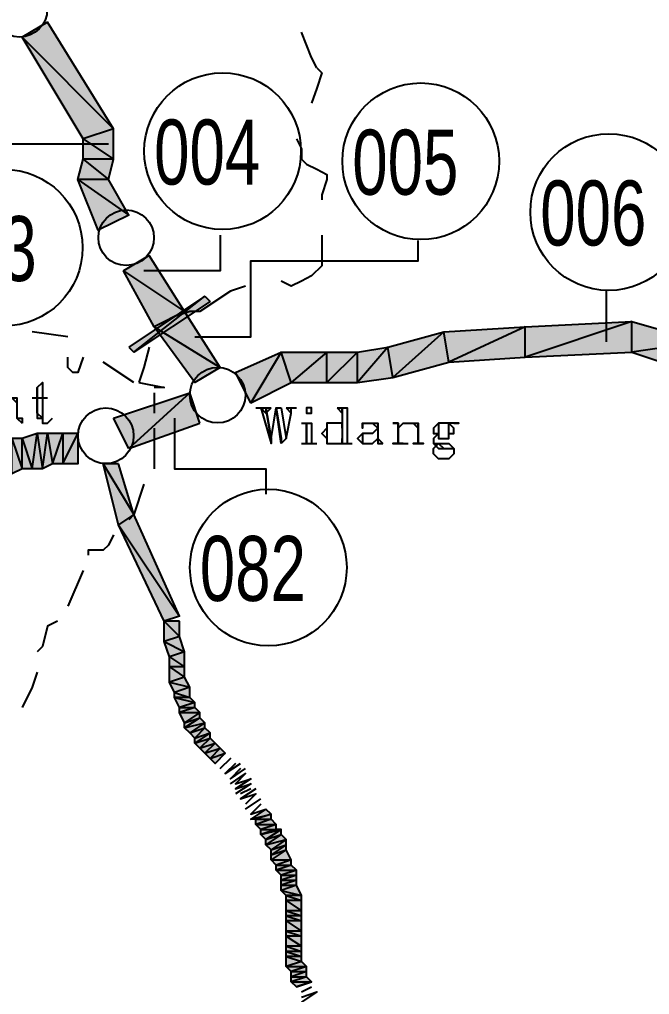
# Model space of a CAD drawing. Header units: millimetres. Extents: x 658 to 813, y 806 to 883.
# Drawn here: x 785.5 to 785.877, y 864.486 to 865.07 of the extents above; entities that cross this region are included whole.
import ezdxf

# ---------------------------------------------------------------- set-up
doc = ezdxf.new("R2010")
doc.units = ezdxf.units.MM
doc.header["$LTSCALE"] = 0.1
doc.linetypes.add('atContinuous2', pattern=[0])
for name, color, linetype in [('BATKAB', 7, 'Continuous'), ('JL-ARTERI', 7, 'Continuous'), ('KLEKTOR1', 7, 'Continuous'), ('KLEKTOR2', 7, 'Continuous'), ('LINK NAS BARU', 7, 'Continuous'), ('SYMBOL', 7, 'Continuous'), ('TEXT', 8, 'Continuous'), ('zat_Mask_solid', 7, 'Continuous')]:
    doc.layers.add(name, color=color, linetype=linetype)
doc.styles.add('Style2', font='arial.ttf', dxfattribs={"height": 0.2})

msp = doc.modelspace()

# ---------------------------------------------------------------- hatches: boundary and pattern name
at = {"layer": 'JL-ARTERI'}
for points in [[(785.51715, 865.06854), (785.50195, 865.05942), (785.55667, 865.0047)], [(785.50195, 865.05942), (785.55667, 865.0047), (785.53843, 864.99862)], [(785.57795, 864.9287), (785.56275, 864.91958), (785.59923, 864.89526)], [(785.56275, 864.91958), (785.59923, 864.89526), (785.58099, 864.88614)], [(785.59923, 864.89526), (785.58099, 864.88614), (785.62052, 864.86182)], [(785.90932, 864.87702), (785.86676, 864.87094), (785.86676, 864.88918)], [(785.58099, 864.88614), (785.62052, 864.86182), (785.60531, 864.8527)], [(785.90324, 864.85878), (785.90932, 864.87702), (785.86676, 864.87094)]]:
    msp.add_hatch(color=7, dxfattribs=at).paths.add_polyline_path(points)
h = msp.add_hatch(color=7, dxfattribs=at)
h.paths.add_polyline_path([(785.55667, 865.0047), (785.53843, 864.99862), (785.55667, 864.98646)])
h.paths.add_polyline_path([(785.53843, 864.99862), (785.55667, 864.98646), (785.53843, 864.98646)], flags=17)
h = msp.add_hatch(color=7, dxfattribs=at)
h.paths.add_polyline_path([(785.55363, 864.9743), (785.53539, 864.9743), (785.56579, 864.95302)], flags=17)
h.paths.add_polyline_path([(785.53539, 864.9743), (785.56579, 864.95302), (785.54755, 864.9439)])
h = msp.add_hatch(color=7, dxfattribs=at)
h.paths.add_polyline_path([(785.86676, 864.87094), (785.86676, 864.88918), (785.80292, 864.8679)], flags=17)
h.paths.add_polyline_path([(785.86676, 864.88918), (785.80292, 864.8679), (785.80292, 864.88614)], flags=17)
h = msp.add_hatch(color=7, dxfattribs=at)
h.paths.add_polyline_path([(785.80292, 864.8679), (785.80292, 864.88614), (785.75732, 864.86486)], flags=17)
h.paths.add_polyline_path([(785.80292, 864.88614), (785.75732, 864.86486), (785.75428, 864.8831)])
h = msp.add_hatch(color=7, dxfattribs=at)
h.paths.add_polyline_path([(785.72388, 864.85574), (785.72084, 864.87398), (785.7026, 864.8527)])
h.paths.add_polyline_path([(785.72084, 864.87398), (785.7026, 864.8527), (785.7026, 864.87094)], flags=17)
h = msp.add_hatch(color=7, dxfattribs=at)
h.paths.add_polyline_path([(785.68436, 864.8527), (785.68436, 864.87094), (785.66308, 864.8527)], flags=17)
h.paths.add_polyline_path([(785.68436, 864.87094), (785.66308, 864.8527), (785.657, 864.87094)])
h = msp.add_hatch(color=7, dxfattribs=at)
h.paths.add_polyline_path([(785.7026, 864.8527), (785.7026, 864.87094), (785.68436, 864.8527)], flags=17)
h.paths.add_polyline_path([(785.7026, 864.87094), (785.68436, 864.8527), (785.68436, 864.87094)], flags=17)
at = {"layer": 'KLEKTOR1'}
h = msp.add_hatch(color=7, dxfattribs=at)
h.paths.add_polyline_path([(785.60835, 864.82838), (785.60227, 864.84662), (785.56579, 864.81318)])
h.paths.add_polyline_path([(785.60227, 864.84662), (785.56579, 864.81318), (785.55667, 864.83142)])
h = msp.add_hatch(color=7, dxfattribs=at)
h.paths.add_polyline_path([(785.49587, 864.79798), (785.49587, 864.81926), (785.50195, 864.80102)])
h.paths.add_polyline_path([(785.49587, 864.81926), (785.50195, 864.80102), (785.50195, 864.81926)], flags=17)
h = msp.add_hatch(color=7, dxfattribs=at)
h.paths.add_polyline_path([(785.50195, 864.80102), (785.50195, 864.81926), (785.50803, 864.80102)], flags=16)
h.paths.add_polyline_path([(785.50195, 864.81926), (785.50803, 864.80102), (785.51107, 864.8223)])
h = msp.add_hatch(color=7, dxfattribs=at)
h.paths.add_polyline_path([(785.51715, 864.8223), (785.52019, 864.80406), (785.52627, 864.8223)])
h.paths.add_polyline_path([(785.52019, 864.80406), (785.52627, 864.8223), (785.52627, 864.80406)], flags=17)
h = msp.add_hatch(color=7, dxfattribs=at)
h.paths.add_polyline_path([(785.52627, 864.8223), (785.52627, 864.80406), (785.53539, 864.8223)], flags=16)
h.paths.add_polyline_path([(785.52627, 864.80406), (785.53539, 864.8223), (785.53539, 864.80406)])
at = {"layer": 'KLEKTOR2'}
h = msp.add_hatch(color=7, dxfattribs=at)
h.paths.add_polyline_path([(785.55971, 864.80406), (785.55059, 864.80406), (785.56883, 864.77366)], flags=17)
h.paths.add_polyline_path([(785.55059, 864.80406), (785.56883, 864.77366), (785.55971, 864.76758)])
h = msp.add_hatch(color=7, dxfattribs=at)
h.paths.add_polyline_path([(785.59619, 864.70982), (785.58707, 864.70982), (785.59619, 864.7007)], flags=17)
h.paths.add_polyline_path([(785.58707, 864.70982), (785.59619, 864.7007), (785.58707, 864.69766)])
h = msp.add_hatch(color=7, dxfattribs=at)
h.paths.add_polyline_path([(785.59923, 864.69158), (785.59011, 864.68854), (785.59923, 864.68246)])
h.paths.add_polyline_path([(785.59011, 864.68854), (785.59923, 864.68246), (785.59011, 864.68246)], flags=17)
h = msp.add_hatch(color=7, dxfattribs=at)
h.paths.add_polyline_path([(785.59923, 864.68246), (785.59011, 864.68246), (785.59923, 864.67638)], flags=17)
h.paths.add_polyline_path([(785.59011, 864.68246), (785.59923, 864.67638), (785.59011, 864.67334)])
h = msp.add_hatch(color=7, dxfattribs=at)
h.paths.add_polyline_path([(785.60227, 864.6703), (785.59315, 864.66726), (785.60227, 864.66422)])
h.paths.add_polyline_path([(785.59315, 864.66726), (785.60227, 864.66422), (785.59315, 864.66422)], flags=17)
h = msp.add_hatch(color=7, dxfattribs=at)
h.paths.add_polyline_path([(785.60227, 864.66422), (785.59315, 864.66422), (785.60531, 864.66118)], flags=17)
h.paths.add_polyline_path([(785.59315, 864.66422), (785.60531, 864.66118), (785.59619, 864.65814)])
h.paths.add_polyline_path([(785.60531, 864.66118), (785.59619, 864.65814), (785.60531, 864.65814)], flags=17)
h = msp.add_hatch(color=7, dxfattribs=at)
h.paths.add_polyline_path([(785.59619, 864.65814), (785.60531, 864.65814), (785.59619, 864.6551)], flags=16)
h.paths.add_polyline_path([(785.60531, 864.65814), (785.59619, 864.6551), (785.60835, 864.6551)])
h = msp.add_hatch(color=7, dxfattribs=at)
h.paths.add_polyline_path([(785.59619, 864.6551), (785.60835, 864.6551), (785.59923, 864.64902)])
h.paths.add_polyline_path([(785.60835, 864.6551), (785.59923, 864.64902), (785.60835, 864.65206)], flags=17)
h = msp.add_hatch(color=7, dxfattribs=at)
h.paths.add_polyline_path([(785.59923, 864.64902), (785.60835, 864.65206), (785.59923, 864.64598)], flags=17)
h.paths.add_polyline_path([(785.60835, 864.65206), (785.59923, 864.64598), (785.6114, 864.64902)])
h = msp.add_hatch(color=7, dxfattribs=at)
h.paths.add_polyline_path([(785.59923, 864.64598), (785.6114, 864.64902), (785.60227, 864.64294)])
h.paths.add_polyline_path([(785.6114, 864.64902), (785.60227, 864.64294), (785.6114, 864.64598)], flags=17)
h = msp.add_hatch(color=7, dxfattribs=at)
h.paths.add_polyline_path([(785.60531, 864.6399), (785.61444, 864.64294), (785.60531, 864.63686)], flags=17)
h.paths.add_polyline_path([(785.61444, 864.64294), (785.60531, 864.63686), (785.61444, 864.6399)], flags=17)
h = msp.add_hatch(color=7, dxfattribs=at)
h.paths.add_polyline_path([(785.60835, 864.63382), (785.61748, 864.63686), (785.6114, 864.63078)])
h.paths.add_polyline_path([(785.61748, 864.63686), (785.6114, 864.63078)], flags=17)
for points in [[(785.61748, 864.63686), (785.6114, 864.63078), (785.62052, 864.63382)], [(785.6114, 864.63078), (785.62052, 864.63382), (785.61444, 864.62774)], [(785.62052, 864.63382), (785.61444, 864.62774), (785.62356, 864.63078)], [(785.61444, 864.62774), (785.62356, 864.63078), (785.61748, 864.6247)]]:
    msp.add_hatch(color=7, dxfattribs=at).paths.add_polyline_path(points)
h = msp.add_hatch(color=7, dxfattribs=at)
h.paths.add_polyline_path([(785.64788, 864.59733), (785.63876, 864.59125), (785.65092, 864.59429)])
h.paths.add_polyline_path([(785.63876, 864.59125), (785.65092, 864.59429), (785.6418, 864.59125)], flags=17)
h.paths.add_polyline_path([(785.65092, 864.59429), (785.6418, 864.59125), (785.65092, 864.59125)], flags=16)
h = msp.add_hatch(color=7, dxfattribs=at)
h.paths.add_polyline_path([(785.6418, 864.59125), (785.65092, 864.59125), (785.6418, 864.58821)], flags=16)
h.paths.add_polyline_path([(785.65092, 864.59125), (785.6418, 864.58821), (785.65396, 864.58821)])
h = msp.add_hatch(color=7, dxfattribs=at)
h.paths.add_polyline_path([(785.6418, 864.58821), (785.65396, 864.58821), (785.64484, 864.58517)])
h.paths.add_polyline_path([(785.65396, 864.58821), (785.64484, 864.58517), (785.65396, 864.58517)], flags=17)
h = msp.add_hatch(color=7, dxfattribs=at)
h.paths.add_polyline_path([(785.64484, 864.58517), (785.65396, 864.58517), (785.64484, 864.58213)], flags=16)
h.paths.add_polyline_path([(785.65396, 864.58517), (785.64484, 864.58213), (785.657, 864.58517)], flags=16)
h.paths.add_polyline_path([(785.64484, 864.58213), (785.657, 864.58517), (785.64788, 864.57909)])
h.paths.add_polyline_path([(785.657, 864.58517), (785.64788, 864.57909), (785.657, 864.58213)], flags=17)
h = msp.add_hatch(color=7, dxfattribs=at)
h.paths.add_polyline_path([(785.64788, 864.57909), (785.657, 864.58213), (785.64788, 864.57605)], flags=17)
h.paths.add_polyline_path([(785.657, 864.58213), (785.64788, 864.57605), (785.66004, 864.57909)])
h = msp.add_hatch(color=7, dxfattribs=at)
h.paths.add_polyline_path([(785.64788, 864.57605), (785.66004, 864.57909), (785.65092, 864.57301)])
h.paths.add_polyline_path([(785.66004, 864.57909), (785.65092, 864.57301), (785.66004, 864.57605)], flags=17)
h = msp.add_hatch(color=7, dxfattribs=at)
h.paths.add_polyline_path([(785.65092, 864.57301), (785.66004, 864.57605), (785.65092, 864.56997)], flags=17)
h.paths.add_polyline_path([(785.66004, 864.57605), (785.65092, 864.56997), (785.66004, 864.57301)], flags=17)
h = msp.add_hatch(color=7, dxfattribs=at)
h.paths.add_polyline_path([(785.65092, 864.56997), (785.66004, 864.57301), (785.65092, 864.56693)], flags=17)
h.paths.add_polyline_path([(785.66004, 864.57301), (785.65092, 864.56693), (785.66308, 864.56693)])
h = msp.add_hatch(color=7, dxfattribs=at)
h.paths.add_polyline_path([(785.65092, 864.56693), (785.66308, 864.56693), (785.65396, 864.56389)])
h.paths.add_polyline_path([(785.66308, 864.56693), (785.65396, 864.56389), (785.66308, 864.56389)], flags=17)
h = msp.add_hatch(color=7, dxfattribs=at)
h.paths.add_polyline_path([(785.65396, 864.56389), (785.66308, 864.56389), (785.65396, 864.56085)], flags=16)
h.paths.add_polyline_path([(785.66308, 864.56389), (785.65396, 864.56085), (785.66612, 864.56085)])
h = msp.add_hatch(color=7, dxfattribs=at)
h.paths.add_polyline_path([(785.65396, 864.56085), (785.66612, 864.56085), (785.657, 864.55781)])
h.paths.add_polyline_path([(785.66612, 864.56085), (785.657, 864.55781), (785.66612, 864.55781)], flags=17)
h = msp.add_hatch(color=7, dxfattribs=at)
h.paths.add_polyline_path([(785.657, 864.55781), (785.66612, 864.55781), (785.657, 864.55477)], flags=16)
h.paths.add_polyline_path([(785.66612, 864.55781), (785.657, 864.55477), (785.66612, 864.55477)])
h = msp.add_hatch(color=7, dxfattribs=at)
h.paths.add_polyline_path([(785.657, 864.55477), (785.66612, 864.55477), (785.657, 864.55173)], flags=16)
h.paths.add_polyline_path([(785.66612, 864.55477), (785.657, 864.55173), (785.66612, 864.55173)])
h = msp.add_hatch(color=7, dxfattribs=at)
h.paths.add_polyline_path([(785.657, 864.55173), (785.66612, 864.55173), (785.657, 864.54869)], flags=16)
h.paths.add_polyline_path([(785.66612, 864.55173), (785.657, 864.54869), (785.66916, 864.54565)])
h.paths.add_polyline_path([(785.657, 864.54869), (785.66916, 864.54565), (785.66004, 864.54565)], flags=17)
h = msp.add_hatch(color=7, dxfattribs=at)
h.paths.add_polyline_path([(785.66916, 864.54565), (785.66004, 864.54565), (785.66916, 864.54261)], flags=17)
h.paths.add_polyline_path([(785.66004, 864.54565), (785.66916, 864.54261), (785.66004, 864.54261)], flags=17)
h = msp.add_hatch(color=7, dxfattribs=at)
h.paths.add_polyline_path([(785.66916, 864.54261), (785.66004, 864.54261), (785.66916, 864.53653)], flags=17)
h.paths.add_polyline_path([(785.66004, 864.54261), (785.66916, 864.53653), (785.66004, 864.53653)], flags=17)
h = msp.add_hatch(color=7, dxfattribs=at)
h.paths.add_polyline_path([(785.66916, 864.53653), (785.66004, 864.53653), (785.66916, 864.53349)], flags=17)
h.paths.add_polyline_path([(785.66004, 864.53653), (785.66916, 864.53349), (785.66004, 864.53349)], flags=17)
h = msp.add_hatch(color=7, dxfattribs=at)
h.paths.add_polyline_path([(785.66916, 864.53349), (785.66004, 864.53349), (785.66916, 864.53045)], flags=17)
h.paths.add_polyline_path([(785.66004, 864.53349), (785.66916, 864.53045), (785.66004, 864.53045)], flags=17)
h = msp.add_hatch(color=7, dxfattribs=at)
h.paths.add_polyline_path([(785.66916, 864.53045), (785.66004, 864.53045), (785.66916, 864.52437)], flags=17)
h.paths.add_polyline_path([(785.66004, 864.53045), (785.66916, 864.52437), (785.66004, 864.52437)], flags=17)
h = msp.add_hatch(color=7, dxfattribs=at)
h.paths.add_polyline_path([(785.66916, 864.52437), (785.66004, 864.52437), (785.66916, 864.52133)], flags=17)
h.paths.add_polyline_path([(785.66004, 864.52437), (785.66916, 864.52133), (785.66004, 864.52133)], flags=17)
h = msp.add_hatch(color=7, dxfattribs=at)
h.paths.add_polyline_path([(785.66916, 864.52133), (785.66004, 864.52133), (785.66916, 864.51525)], flags=17)
h.paths.add_polyline_path([(785.66004, 864.52133), (785.66916, 864.51525), (785.66004, 864.51525)], flags=17)
h = msp.add_hatch(color=7, dxfattribs=at)
h.paths.add_polyline_path([(785.66916, 864.51525), (785.66004, 864.51525), (785.66916, 864.51221)], flags=17)
h.paths.add_polyline_path([(785.66004, 864.51525), (785.66916, 864.51221), (785.66004, 864.51221)], flags=17)
h = msp.add_hatch(color=7, dxfattribs=at)
h.paths.add_polyline_path([(785.66916, 864.51221), (785.66004, 864.51221), (785.66916, 864.50917)], flags=17)
h.paths.add_polyline_path([(785.66004, 864.51221), (785.66916, 864.50917), (785.66004, 864.50917)], flags=17)
h = msp.add_hatch(color=7, dxfattribs=at)
h.paths.add_polyline_path([(785.66916, 864.50917), (785.66004, 864.50917), (785.66916, 864.50613)], flags=17)
h.paths.add_polyline_path([(785.66004, 864.50917), (785.66916, 864.50613), (785.66004, 864.50309)])
h = msp.add_hatch(color=7, dxfattribs=at)
h.paths.add_polyline_path([(785.66004, 864.50309), (785.6722, 864.50309), (785.66308, 864.50005)])
h.paths.add_polyline_path([(785.6722, 864.50309), (785.66308, 864.50005), (785.6722, 864.50005)], flags=17)
h = msp.add_hatch(color=7, dxfattribs=at)
h.paths.add_polyline_path([(785.66308, 864.50005), (785.6722, 864.50005), (785.66308, 864.49701)], flags=16)
h.paths.add_polyline_path([(785.6722, 864.50005), (785.66308, 864.49701), (785.6722, 864.49701)])
h = msp.add_hatch(color=7, dxfattribs=at)
h.paths.add_polyline_path([(785.66308, 864.49701), (785.6722, 864.49701), (785.66308, 864.49397)], flags=16)
h.paths.add_polyline_path([(785.6722, 864.49701), (785.66308, 864.49397), (785.67524, 864.49397)])
at = {"layer": 'LINK NAS BARU'}
h = msp.add_hatch(color=7, dxfattribs=at)
h.paths.add_polyline_path([(785.56579, 864.87398), (785.56883, 864.87094), (785.6114, 864.90438)])
h.paths.add_polyline_path([(785.56883, 864.87094), (785.6114, 864.90438), (785.61444, 864.90134)])
at = {"layer": 'zat_Mask_solid'}
for points in [[(785.53843, 864.98646), (785.55363, 864.9743), (785.53539, 864.9743)], [(785.55667, 864.98646), (785.53843, 864.98646), (785.55363, 864.9743)], [(785.75428, 864.8831), (785.72388, 864.85574), (785.72084, 864.87398)], [(785.75732, 864.86486), (785.75428, 864.8831), (785.72388, 864.85574)], [(785.657, 864.87094), (785.63876, 864.84054), (785.62964, 864.85878)], [(785.66308, 864.8527), (785.657, 864.87094), (785.63876, 864.84054)], [(785.50803, 864.80102), (785.51107, 864.8223), (785.51411, 864.80102)], [(785.51107, 864.8223), (785.51411, 864.80102), (785.51715, 864.8223)], [(785.51411, 864.80102), (785.51715, 864.8223), (785.52019, 864.80406)], [(785.56883, 864.77366), (785.55971, 864.76758), (785.59619, 864.71286)], [(785.55971, 864.76758), (785.59619, 864.71286), (785.58707, 864.70982)], [(785.59619, 864.7007), (785.58707, 864.69766), (785.59923, 864.69158)], [(785.58707, 864.69766), (785.59923, 864.69158), (785.59011, 864.68854)], [(785.59923, 864.67638), (785.59011, 864.67334), (785.60227, 864.6703)], [(785.59011, 864.67334), (785.60227, 864.6703), (785.59315, 864.66726)], [(785.60227, 864.64294), (785.6114, 864.64598), (785.60531, 864.6399)], [(785.6114, 864.64598), (785.60531, 864.6399), (785.61444, 864.64294)], [(785.60531, 864.63686), (785.61444, 864.6399), (785.60835, 864.63382)], [(785.61444, 864.6399), (785.60835, 864.63382), (785.61748, 864.63686)], [(785.66916, 864.50613), (785.66004, 864.50309), (785.6722, 864.50309)], [(785.66308, 864.49397), (785.67524, 864.49397), (785.66612, 864.49093)]]:
    msp.add_hatch(color=7, dxfattribs=at).paths.add_polyline_path(points)

# ---------------------------------------------------------------- linework, layer by layer
at = {"layer": 'BATKAB', "color": 7}
for points in [[(785.67828, 865.04118), (785.67524, 865.04726), (785.66916, 865.06246)], [(785.67828, 865.04118), (785.68132, 865.03814), (785.67828, 865.02902), (785.67524, 865.0199)], [(785.66612, 864.99862), (785.66916, 864.99254), (785.66916, 864.98646), (785.6722, 864.98342), (785.67828, 864.98038), (785.68436, 864.97734), (785.68436, 864.9743), (785.68132, 864.96518), (785.68132, 864.96214)], [(785.68132, 864.94086), (785.68132, 864.9287), (785.68132, 864.92262), (785.67524, 864.91654), (785.66916, 864.9135), (785.66308, 864.91046), (785.657, 864.9135)], [(785.63572, 864.91046), (785.6266, 864.90742), (785.60835, 864.89526), (785.60227, 864.89526), (785.59315, 864.89222)], [(785.52931, 864.88006), (785.50803, 864.8831)], [(785.57795, 864.87398), (785.57491, 864.86182), (785.57187, 864.8527)], [(785.53843, 864.8679), (785.53539, 864.85878), (785.53235, 864.85878), (785.52931, 864.86182), (785.52931, 864.8679)], [(785.56883, 864.8527), (785.55059, 864.86486)], [(785.57187, 864.8527), (785.58707, 864.84966), (785.58099, 864.84966)], [(785.58099, 864.84662), (785.58099, 864.83446)], [(785.58099, 864.82534), (785.58099, 864.80406), (785.58099, 864.80102)], [(785.57491, 864.7919), (785.56883, 864.77366), (785.56579, 864.77062)], [(785.55667, 864.7615), (785.55363, 864.75542), (785.55059, 864.75238), (785.54147, 864.75238), (785.54147, 864.74934)], [(785.53843, 864.74022), (785.52931, 864.71894)], [(785.52323, 864.70982), (785.51715, 864.70678), (785.51411, 864.69462), (785.51107, 864.69158)], [(785.51107, 864.67942), (785.50803, 864.6703), (785.50195, 864.65814)]]:
    msp.add_lwpolyline(points, dxfattribs=at)
at = {"layer": 'JL-ARTERI', "color": 7}
for points in [[(785.51715, 865.06854), (785.50195, 865.05942), (785.55667, 865.0047), (785.51715, 865.06854)], [(785.50195, 865.05942), (785.55667, 865.0047), (785.53843, 864.99862), (785.50195, 865.05942)], [(785.55667, 865.0047), (785.53843, 864.99862), (785.55667, 864.98646), (785.55667, 865.0047)], [(785.53843, 864.99862), (785.55667, 864.98646), (785.53843, 864.98646), (785.53843, 864.99862)], [(785.53843, 864.98646), (785.55363, 864.9743), (785.53539, 864.9743), (785.53843, 864.98646)], [(785.55667, 864.98646), (785.53843, 864.98646), (785.55363, 864.9743), (785.55667, 864.98646)], [(785.55363, 864.9743), (785.53539, 864.9743), (785.56579, 864.95302), (785.55363, 864.9743)], [(785.53539, 864.9743), (785.56579, 864.95302), (785.54755, 864.9439), (785.53539, 864.9743)], [(785.57795, 864.9287), (785.56275, 864.91958), (785.59923, 864.89526), (785.57795, 864.9287)], [(785.56275, 864.91958), (785.59923, 864.89526), (785.58099, 864.88614), (785.56275, 864.91958)], [(785.59923, 864.89526), (785.58099, 864.88614), (785.62052, 864.86182), (785.59923, 864.89526)], [(785.86676, 864.87094), (785.86676, 864.88918), (785.80292, 864.8679), (785.86676, 864.87094)], [(785.86676, 864.88918), (785.80292, 864.8679), (785.80292, 864.88614), (785.86676, 864.88918)], [(785.90932, 864.87702), (785.86676, 864.87094), (785.86676, 864.88918), (785.90932, 864.87702)], [(785.58099, 864.88614), (785.62052, 864.86182), (785.60531, 864.8527), (785.58099, 864.88614)], [(785.75428, 864.8831), (785.72388, 864.85574), (785.72084, 864.87398), (785.75428, 864.8831)], [(785.75732, 864.86486), (785.75428, 864.8831), (785.72388, 864.85574), (785.75732, 864.86486)], [(785.80292, 864.88614), (785.75732, 864.86486), (785.75428, 864.8831), (785.80292, 864.88614)], [(785.80292, 864.8679), (785.80292, 864.88614), (785.75732, 864.86486), (785.80292, 864.8679)], [(785.72388, 864.85574), (785.72084, 864.87398), (785.7026, 864.8527), (785.72388, 864.85574)], [(785.72084, 864.87398), (785.7026, 864.8527), (785.7026, 864.87094), (785.72084, 864.87398)], [(785.90324, 864.85878), (785.90932, 864.87702), (785.86676, 864.87094), (785.90324, 864.85878)], [(785.657, 864.87094), (785.63876, 864.84054), (785.62964, 864.85878), (785.657, 864.87094)], [(785.66308, 864.8527), (785.657, 864.87094), (785.63876, 864.84054), (785.66308, 864.8527)], [(785.68436, 864.87094), (785.66308, 864.8527), (785.657, 864.87094), (785.68436, 864.87094)], [(785.68436, 864.8527), (785.68436, 864.87094), (785.66308, 864.8527), (785.68436, 864.8527)], [(785.7026, 864.8527), (785.7026, 864.87094), (785.68436, 864.8527), (785.7026, 864.8527)], [(785.7026, 864.87094), (785.68436, 864.8527), (785.68436, 864.87094), (785.7026, 864.87094)]]:
    msp.add_lwpolyline(points, dxfattribs=at)
at = {"layer": 'KLEKTOR1', "color": 7, "linetype": 'atContinuous2'}
for p, q in [((785.55667, 864.83142), (785.60227, 864.84662)), ((785.60227, 864.84662), (785.56579, 864.81318)), ((785.60227, 864.84662), (785.56579, 864.81318)), ((785.60835, 864.82838), (785.60227, 864.84662)), ((785.56579, 864.81318), (785.55667, 864.83142)), ((785.56579, 864.81318), (785.60835, 864.82838))]:
    msp.add_line(p, q, dxfattribs=at)
at = {"layer": 'KLEKTOR1', "color": 7}
for points in [[(785.49587, 864.79798), (785.49587, 864.81926), (785.50195, 864.80102), (785.49587, 864.79798)], [(785.49587, 864.81926), (785.50195, 864.80102), (785.50195, 864.81926), (785.49587, 864.81926)], [(785.50195, 864.81926), (785.50803, 864.80102), (785.51107, 864.8223), (785.50195, 864.81926)], [(785.50195, 864.80102), (785.50195, 864.81926), (785.50803, 864.80102), (785.50195, 864.80102)], [(785.50803, 864.80102), (785.51107, 864.8223), (785.51411, 864.80102), (785.50803, 864.80102)], [(785.51107, 864.8223), (785.51411, 864.80102), (785.51715, 864.8223), (785.51107, 864.8223)], [(785.51411, 864.80102), (785.51715, 864.8223), (785.52019, 864.80406), (785.51411, 864.80102)], [(785.51715, 864.8223), (785.52019, 864.80406), (785.52627, 864.8223), (785.51715, 864.8223)], [(785.52019, 864.80406), (785.52627, 864.8223), (785.52627, 864.80406), (785.52019, 864.80406)], [(785.52627, 864.8223), (785.52627, 864.80406), (785.53539, 864.8223), (785.52627, 864.8223)], [(785.52627, 864.80406), (785.53539, 864.8223), (785.53539, 864.80406), (785.52627, 864.80406)]]:
    msp.add_lwpolyline(points, dxfattribs=at)
at = {"layer": 'KLEKTOR2', "color": 7}
for points in [[(785.55971, 864.80406), (785.55059, 864.80406), (785.56883, 864.77366), (785.55971, 864.80406)], [(785.55059, 864.80406), (785.56883, 864.77366), (785.55971, 864.76758), (785.55059, 864.80406)], [(785.56883, 864.77366), (785.55971, 864.76758), (785.59619, 864.71286), (785.56883, 864.77366)], [(785.55971, 864.76758), (785.59619, 864.71286), (785.58707, 864.70982), (785.55971, 864.76758)], [(785.59619, 864.70982), (785.58707, 864.70982), (785.59619, 864.7007), (785.59619, 864.70982)], [(785.58707, 864.70982), (785.59619, 864.7007), (785.58707, 864.69766), (785.58707, 864.70982)], [(785.59619, 864.7007), (785.58707, 864.69766), (785.59923, 864.69158), (785.59619, 864.7007)], [(785.58707, 864.69766), (785.59923, 864.69158), (785.59011, 864.68854), (785.58707, 864.69766)], [(785.59923, 864.69158), (785.59011, 864.68854), (785.59923, 864.68246), (785.59923, 864.69158)], [(785.59011, 864.68854), (785.59923, 864.68246), (785.59011, 864.68246), (785.59011, 864.68854)], [(785.59923, 864.68246), (785.59011, 864.68246), (785.59923, 864.67638), (785.59923, 864.68246)], [(785.59011, 864.68246), (785.59923, 864.67638), (785.59011, 864.67334), (785.59011, 864.68246)], [(785.59923, 864.67638), (785.59011, 864.67334), (785.60227, 864.6703), (785.59923, 864.67638)], [(785.59011, 864.67334), (785.60227, 864.6703), (785.59315, 864.66726), (785.59011, 864.67334)], [(785.60227, 864.6703), (785.59315, 864.66726), (785.60227, 864.66422), (785.60227, 864.6703)], [(785.59315, 864.66726), (785.60227, 864.66422), (785.59315, 864.66422), (785.59315, 864.66726)], [(785.60227, 864.66422), (785.59315, 864.66422), (785.60531, 864.66118), (785.60227, 864.66422)], [(785.59315, 864.66422), (785.60531, 864.66118), (785.59619, 864.65814), (785.59315, 864.66422)], [(785.60531, 864.66118), (785.59619, 864.65814), (785.60531, 864.65814), (785.60531, 864.66118)], [(785.59619, 864.65814), (785.60531, 864.65814), (785.59619, 864.6551), (785.59619, 864.65814)], [(785.60531, 864.65814), (785.59619, 864.6551), (785.60835, 864.6551), (785.60531, 864.65814)], [(785.59619, 864.6551), (785.60835, 864.6551), (785.59923, 864.64902), (785.59619, 864.6551)], [(785.60835, 864.6551), (785.59923, 864.64902), (785.60835, 864.65206), (785.60835, 864.6551)], [(785.59923, 864.64902), (785.60835, 864.65206), (785.59923, 864.64598), (785.59923, 864.64902)], [(785.60835, 864.65206), (785.59923, 864.64598), (785.6114, 864.64902), (785.60835, 864.65206)], [(785.59923, 864.64598), (785.6114, 864.64902), (785.60227, 864.64294), (785.59923, 864.64598)], [(785.6114, 864.64902), (785.60227, 864.64294), (785.6114, 864.64598), (785.6114, 864.64902)], [(785.60227, 864.64294), (785.6114, 864.64598), (785.60531, 864.6399), (785.60227, 864.64294)], [(785.6114, 864.64598), (785.60531, 864.6399), (785.61444, 864.64294), (785.6114, 864.64598)], [(785.60531, 864.6399), (785.61444, 864.64294), (785.60531, 864.63686), (785.60531, 864.6399)], [(785.61444, 864.64294), (785.60531, 864.63686), (785.61444, 864.6399), (785.61444, 864.64294)], [(785.60531, 864.63686), (785.61444, 864.6399), (785.60835, 864.63382), (785.60531, 864.63686)], [(785.61444, 864.6399), (785.60835, 864.63382), (785.61748, 864.63686), (785.61444, 864.6399)], [(785.60835, 864.63382), (785.61748, 864.63686), (785.6114, 864.63078), (785.60835, 864.63382)], [(785.61748, 864.63686), (785.6114, 864.63078), (785.6114, 864.63078), (785.61748, 864.63686)], [(785.61748, 864.63686), (785.6114, 864.63078), (785.62052, 864.63382), (785.61748, 864.63686)], [(785.6114, 864.63078), (785.62052, 864.63382), (785.61444, 864.62774), (785.6114, 864.63078)], [(785.62052, 864.63382), (785.61444, 864.62774), (785.62356, 864.63078), (785.62052, 864.63382)], [(785.61444, 864.62774), (785.62356, 864.63078), (785.61748, 864.6247), (785.61444, 864.62774)], [(785.61748, 864.6247), (785.62356, 864.63078)], [(785.62052, 864.62166), (785.6266, 864.62774), (785.62052, 864.62166)], [(785.62964, 864.6247), (785.62356, 864.61862), (785.63268, 864.6247)], [(785.63268, 864.62166), (785.6266, 864.61558), (785.63572, 864.62166)], [(785.6266, 864.61254), (785.63572, 864.61862), (785.62964, 864.61254), (785.63876, 864.61558), (785.62964, 864.6095), (785.63876, 864.61254), (785.62964, 864.60646)], [(785.63876, 864.6095), (785.63268, 864.60646)], [(785.6418, 864.6095), (785.63268, 864.60342), (785.6418, 864.60646), (785.63572, 864.60038)], [(785.63572, 864.59733), (785.64484, 864.60342)], [(785.64484, 864.60038), (785.63876, 864.59429), (785.64788, 864.59733)], [(785.64788, 864.59733), (785.63876, 864.59125), (785.65092, 864.59429), (785.64788, 864.59733)], [(785.63876, 864.59125), (785.65092, 864.59429), (785.6418, 864.59125), (785.63876, 864.59125)], [(785.65092, 864.59429), (785.6418, 864.59125), (785.65092, 864.59125), (785.65092, 864.59429)], [(785.6418, 864.59125), (785.65092, 864.59125), (785.6418, 864.58821), (785.6418, 864.59125)], [(785.65092, 864.59125), (785.6418, 864.58821), (785.65396, 864.58821), (785.65092, 864.59125)], [(785.6418, 864.58821), (785.65396, 864.58821), (785.64484, 864.58517), (785.6418, 864.58821)], [(785.65396, 864.58821), (785.64484, 864.58517), (785.65396, 864.58517), (785.65396, 864.58821)], [(785.64484, 864.58517), (785.65396, 864.58517), (785.64484, 864.58213), (785.64484, 864.58517)], [(785.65396, 864.58517), (785.64484, 864.58213), (785.657, 864.58517), (785.65396, 864.58517)], [(785.64484, 864.58213), (785.657, 864.58517), (785.64788, 864.57909), (785.64484, 864.58213)], [(785.657, 864.58517), (785.64788, 864.57909), (785.657, 864.58213), (785.657, 864.58517)], [(785.64788, 864.57909), (785.657, 864.58213), (785.64788, 864.57605), (785.64788, 864.57909)], [(785.657, 864.58213), (785.64788, 864.57605), (785.66004, 864.57909), (785.657, 864.58213)], [(785.64788, 864.57605), (785.66004, 864.57909), (785.65092, 864.57301), (785.64788, 864.57605)], [(785.66004, 864.57909), (785.65092, 864.57301), (785.66004, 864.57605), (785.66004, 864.57909)], [(785.65092, 864.57301), (785.66004, 864.57605), (785.65092, 864.56997), (785.65092, 864.57301)], [(785.66004, 864.57605), (785.65092, 864.56997), (785.66004, 864.57301), (785.66004, 864.57605)], [(785.65092, 864.56997), (785.66004, 864.57301), (785.65092, 864.56693), (785.65092, 864.56997)], [(785.66004, 864.57301), (785.65092, 864.56693), (785.66308, 864.56693), (785.66004, 864.57301)], [(785.65092, 864.56693), (785.66308, 864.56693), (785.65396, 864.56389), (785.65092, 864.56693)], [(785.66308, 864.56693), (785.65396, 864.56389), (785.66308, 864.56389), (785.66308, 864.56693)], [(785.65396, 864.56389), (785.66308, 864.56389), (785.65396, 864.56085), (785.65396, 864.56389)], [(785.66308, 864.56389), (785.65396, 864.56085), (785.66612, 864.56085), (785.66308, 864.56389)], [(785.65396, 864.56085), (785.66612, 864.56085), (785.657, 864.55781), (785.65396, 864.56085)], [(785.66612, 864.56085), (785.657, 864.55781), (785.66612, 864.55781), (785.66612, 864.56085)], [(785.657, 864.55781), (785.66612, 864.55781), (785.657, 864.55477), (785.657, 864.55781)], [(785.66612, 864.55781), (785.657, 864.55477), (785.66612, 864.55477), (785.66612, 864.55781)], [(785.657, 864.55477), (785.66612, 864.55477), (785.657, 864.55173), (785.657, 864.55477)], [(785.66612, 864.55477), (785.657, 864.55173), (785.66612, 864.55173), (785.66612, 864.55477)], [(785.657, 864.55173), (785.66612, 864.55173), (785.657, 864.54869), (785.657, 864.55173)], [(785.66612, 864.55173), (785.657, 864.54869), (785.66916, 864.54565), (785.66612, 864.55173)], [(785.657, 864.54869), (785.66916, 864.54565), (785.66004, 864.54565), (785.657, 864.54869)], [(785.66916, 864.54565), (785.66004, 864.54565), (785.66916, 864.54261), (785.66916, 864.54565)], [(785.66004, 864.54565), (785.66916, 864.54261), (785.66004, 864.54261), (785.66004, 864.54565)], [(785.66916, 864.54261), (785.66004, 864.54261), (785.66916, 864.53653), (785.66916, 864.54261)], [(785.66004, 864.54261), (785.66916, 864.53653), (785.66004, 864.53653), (785.66004, 864.54261)], [(785.66916, 864.53653), (785.66004, 864.53653), (785.66916, 864.53349), (785.66916, 864.53653)], [(785.66004, 864.53653), (785.66916, 864.53349), (785.66004, 864.53349), (785.66004, 864.53653)], [(785.66916, 864.53349), (785.66004, 864.53349), (785.66916, 864.53045), (785.66916, 864.53349)], [(785.66004, 864.53349), (785.66916, 864.53045), (785.66004, 864.53045), (785.66004, 864.53349)], [(785.66916, 864.53045), (785.66004, 864.53045), (785.66916, 864.52437), (785.66916, 864.53045)], [(785.66004, 864.53045), (785.66916, 864.52437), (785.66004, 864.52437), (785.66004, 864.53045)], [(785.66916, 864.52437), (785.66004, 864.52437), (785.66916, 864.52133), (785.66916, 864.52437)], [(785.66004, 864.52437), (785.66916, 864.52133), (785.66004, 864.52133), (785.66004, 864.52437)], [(785.66916, 864.52133), (785.66004, 864.52133), (785.66916, 864.51525), (785.66916, 864.52133)], [(785.66004, 864.52133), (785.66916, 864.51525), (785.66004, 864.51525), (785.66004, 864.52133)], [(785.66916, 864.51525), (785.66004, 864.51525), (785.66916, 864.51221), (785.66916, 864.51525)], [(785.66004, 864.51525), (785.66916, 864.51221), (785.66004, 864.51221), (785.66004, 864.51525)], [(785.66916, 864.51221), (785.66004, 864.51221), (785.66916, 864.50917), (785.66916, 864.51221)], [(785.66004, 864.51221), (785.66916, 864.50917), (785.66004, 864.50917), (785.66004, 864.51221)], [(785.66916, 864.50917), (785.66004, 864.50917), (785.66916, 864.50613), (785.66916, 864.50917)], [(785.66004, 864.50917), (785.66916, 864.50613), (785.66004, 864.50309), (785.66004, 864.50917)], [(785.66916, 864.50613), (785.66004, 864.50309), (785.6722, 864.50309), (785.66916, 864.50613)], [(785.66004, 864.50309), (785.6722, 864.50309), (785.66308, 864.50005), (785.66004, 864.50309)], [(785.6722, 864.50309), (785.66308, 864.50005), (785.6722, 864.50005), (785.6722, 864.50309)], [(785.66308, 864.50005), (785.6722, 864.50005), (785.66308, 864.49701), (785.66308, 864.50005)], [(785.6722, 864.50005), (785.66308, 864.49701), (785.6722, 864.49701), (785.6722, 864.50005)], [(785.66308, 864.49701), (785.6722, 864.49701), (785.66308, 864.49397), (785.66308, 864.49701)], [(785.6722, 864.49701), (785.66308, 864.49397), (785.67524, 864.49397), (785.6722, 864.49701)], [(785.66308, 864.49397), (785.67524, 864.49397), (785.66612, 864.49093), (785.66308, 864.49397)], [(785.66612, 864.49093), (785.67524, 864.49397)], [(785.66916, 864.48789), (785.67524, 864.49093)], [(785.66916, 864.48485), (785.67828, 864.48789), (785.66916, 864.48181)]]:
    msp.add_lwpolyline(points, dxfattribs=at)
at = {"layer": 'LINK NAS BARU', "color": 7, "linetype": 'atContinuous2'}
for p, q in [((785.6114, 864.90438), (785.56579, 864.87398)), ((785.56883, 864.87094), (785.6114, 864.90438)), ((785.56883, 864.87094), (785.6114, 864.90438)), ((785.61444, 864.90134), (785.56883, 864.87094)), ((785.6114, 864.90438), (785.61444, 864.90134)), ((785.56579, 864.87398), (785.56883, 864.87094))]:
    msp.add_line(p, q, dxfattribs=at)
at = {"layer": 'LINK NAS BARU', "color": 7}
for points in [[(785.48979, 864.98038), (785.48979, 864.99558), (785.55363, 864.99558)], [(785.62052, 864.94086), (785.62052, 864.91958), (785.57491, 864.91958)], [(785.60531, 864.88006), (785.63876, 864.88006), (785.63876, 864.92566), (785.73908, 864.92566), (785.73908, 864.93782)], [(785.85156, 864.90742), (785.85156, 864.87702)], [(785.59315, 864.83142), (785.59315, 864.80102), (785.64788, 864.80102), (785.64788, 864.78582)]]:
    msp.add_lwpolyline(points, dxfattribs=at)
at = {"layer": 'LINK NAS BARU', "color": 7, "linetype": 'atContinuous2'}
for centre in [(785.62196, 864.99124), (785.74052, 864.98516), (785.853, 864.95476), (785.49124, 864.93348), (785.64932, 864.74196)]:
    msp.add_circle(centre, 0.0469, dxfattribs=at)
at = {"layer": 'SYMBOL', "color": 7, "linetype": 'atContinuous2'}
for centre in [(785.50041, 865.07622), (785.56425, 864.93942), (785.61897, 864.84518), (785.55209, 864.82086)]:
    msp.add_circle(centre, 0.01664, dxfattribs=at)
at = {"layer": 'TEXT', "color": 7}
for points in [[(785.51107, 864.84966), (785.51411, 864.8527), (785.51411, 864.83446), (785.51411, 864.83142), (785.51411, 864.82838)], [(785.51411, 864.83142), (785.51107, 864.83446), (785.51107, 864.84966), (785.51107, 864.83446), (785.51107, 864.83142), (785.51411, 864.83142), (785.51411, 864.82838), (785.51715, 864.82838), (785.52019, 864.83142)], [(785.48979, 864.84054), (785.48979, 864.84358), (785.48979, 864.84054), (785.48675, 864.84054), (785.48675, 864.84358), (785.48979, 864.84358), (785.49587, 864.84358), (785.49891, 864.84358), (785.49891, 864.84054), (785.49891, 864.83142), (785.50195, 864.83142), (785.50195, 864.82838)], [(785.49587, 864.84358), (785.49891, 864.84054), (785.49891, 864.83142), (785.50195, 864.82838)], [(785.50803, 864.84358), (785.51715, 864.84358)], [(785.6418, 864.8375), (785.65092, 864.8375)], [(785.64484, 864.8375), (785.65092, 864.81622), (785.65092, 864.81926), (785.64788, 864.8375), (785.65092, 864.81926), (785.65396, 864.8375)], [(785.64484, 864.8375), (785.64788, 864.83446), (785.64484, 864.8375)], [(785.64788, 864.8375), (785.64788, 864.83446), (785.65092, 864.8375)], [(785.657, 864.81622), (785.65396, 864.8375), (785.657, 864.81926), (785.657, 864.81622)], [(785.65396, 864.8375), (785.657, 864.8375)], [(785.657, 864.8375), (785.66004, 864.81926), (785.66308, 864.83446)], [(785.66004, 864.8375), (785.66612, 864.8375)], [(785.66004, 864.8375), (785.66308, 864.83446), (785.66308, 864.8375)], [(785.6722, 864.8375), (785.6722, 864.83446), (785.67524, 864.83446), (785.67524, 864.8375), (785.6722, 864.8375), (785.6722, 864.83446), (785.67524, 864.83446)], [(785.69044, 864.8375), (785.69652, 864.8375), (785.69652, 864.81622)], [(785.69044, 864.8375), (785.69348, 864.83446), (785.69348, 864.8375)], [(785.69348, 864.8375), (785.69348, 864.81622), (785.69956, 864.81622)], [(785.69348, 864.83446), (785.69348, 864.81622)], [(785.66916, 864.82838), (785.67524, 864.82838), (785.67524, 864.81622)], [(785.66916, 864.82838), (785.6722, 864.82838)], [(785.6722, 864.82838), (785.6722, 864.81622), (785.6722, 864.82838)], [(785.69348, 864.82534), (785.69348, 864.82838), (785.69044, 864.82838), (785.6874, 864.82838), (785.68436, 864.82838), (785.68436, 864.82534), (785.68132, 864.8223), (785.68436, 864.81926), (785.68436, 864.81622), (785.6874, 864.81622), (785.69044, 864.81622), (785.69348, 864.81622), (785.69348, 864.81926)], [(785.6874, 864.82838), (785.68436, 864.82838), (785.68436, 864.82534), (785.68436, 864.81926), (785.68436, 864.81622), (785.6874, 864.81622)], [(785.68436, 864.82534), (785.68436, 864.81926)], [(785.71476, 864.82534), (785.71172, 864.8223), (785.70868, 864.8223), (785.70564, 864.8223), (785.7026, 864.81926), (785.70564, 864.81622), (785.70868, 864.81622), (785.71172, 864.81622), (785.71476, 864.81926)], [(785.70564, 864.82534), (785.70564, 864.82838), (785.70564, 864.82534), (785.70564, 864.82838), (785.70868, 864.82838), (785.71172, 864.82838), (785.71476, 864.82838), (785.71476, 864.82534), (785.71476, 864.81926), (785.7178, 864.81622)], [(785.71172, 864.82838), (785.71476, 864.82534), (785.71476, 864.81926), (785.71476, 864.81622), (785.7178, 864.81622)], [(785.71476, 864.82838), (785.71476, 864.82534), (785.71476, 864.81926), (785.71476, 864.81622)], [(785.72692, 864.81622), (785.72692, 864.82838), (785.72692, 864.81622), (785.72692, 864.82838), (785.72388, 864.82838)], [(785.72388, 864.82838), (785.72692, 864.82838), (785.72388, 864.82838)], [(785.72692, 864.82534), (785.72996, 864.82838), (785.733, 864.82838), (785.73604, 864.82838), (785.73908, 864.82838), (785.73908, 864.82534), (785.73908, 864.81622), (785.73908, 864.82534), (785.73908, 864.82838)], [(785.73604, 864.82838), (785.73908, 864.82534), (785.73908, 864.81622)], [(785.75428, 864.82838), (785.75124, 864.82838), (785.7482, 864.82534), (785.7482, 864.8223), (785.75124, 864.8223), (785.75124, 864.81926), (785.75428, 864.81926), (785.75732, 864.81926), (785.75732, 864.8223), (785.76036, 864.8223), (785.76036, 864.82534), (785.75732, 864.82838), (785.75428, 864.82838)], [(785.75124, 864.82838), (785.75124, 864.82534), (785.75124, 864.8223)], [(785.75428, 864.82838), (785.75124, 864.82838), (785.75124, 864.82534), (785.75124, 864.8223), (785.75124, 864.81926), (785.75428, 864.81926), (785.75732, 864.81926), (785.75732, 864.8223), (785.75732, 864.82534), (785.75732, 864.82838), (785.75428, 864.82838)], [(785.76036, 864.82838), (785.7634, 864.82838), (785.76036, 864.82838), (785.75732, 864.82838)], [(785.75732, 864.8223), (785.75732, 864.82534), (785.75732, 864.82838)], [(785.65092, 864.81926), (785.65092, 864.81622)], [(785.66004, 864.81926), (785.657, 864.81622)], [(785.70564, 864.8223), (785.70564, 864.81926), (785.70564, 864.81622)], [(785.71172, 864.8223), (785.70868, 864.8223), (785.70564, 864.8223), (785.70564, 864.81926), (785.70564, 864.81622), (785.70868, 864.81622)], [(785.75124, 864.8223), (785.7482, 864.81926), (785.7482, 864.81622), (785.75124, 864.81318), (785.75428, 864.81318), (785.75732, 864.81318), (785.76036, 864.81318), (785.76036, 864.81014)], [(785.66916, 864.81622), (785.67828, 864.81622)], [(785.66916, 864.81622), (785.6722, 864.81622)], [(785.72388, 864.81622), (785.733, 864.81622)], [(785.72692, 864.81622), (785.72388, 864.81622), (785.72692, 864.81622), (785.72996, 864.81622), (785.72692, 864.81622)], [(785.73604, 864.81622), (785.74212, 864.81622)], [(785.73908, 864.81622), (785.73604, 864.81622), (785.73908, 864.81622), (785.74212, 864.81622), (785.73908, 864.81622)], [(785.7482, 864.81622), (785.75124, 864.81622), (785.75732, 864.81622), (785.76036, 864.81318), (785.76036, 864.81014), (785.75732, 864.8071), (785.75124, 864.8071), (785.7482, 864.81014), (785.7482, 864.81318), (785.75124, 864.81622), (785.75428, 864.81318), (785.75732, 864.81318), (785.76036, 864.81318)], [(785.75124, 864.8071), (785.7482, 864.81014), (785.7482, 864.81318), (785.75124, 864.81622)]]:
    msp.add_lwpolyline(points, dxfattribs=at)

# ---------------------------------------------------------------- texts
at = {"layer": 'LINK NAS BARU', "color": 7, "style": 'Style2', "width": 0.7}
for s, p in [('004', (785.58099, 864.97126)), ('005', (785.69956, 864.96518)), ('006', (785.81204, 864.93478)), ('003', (785.44723, 864.9135)), ('082', (785.60835, 864.72198))]:
    msp.add_text(s, height=0.038913, rotation=0.00055, dxfattribs=at).set_placement(p)

doc.saveas('drawing.dxf')
